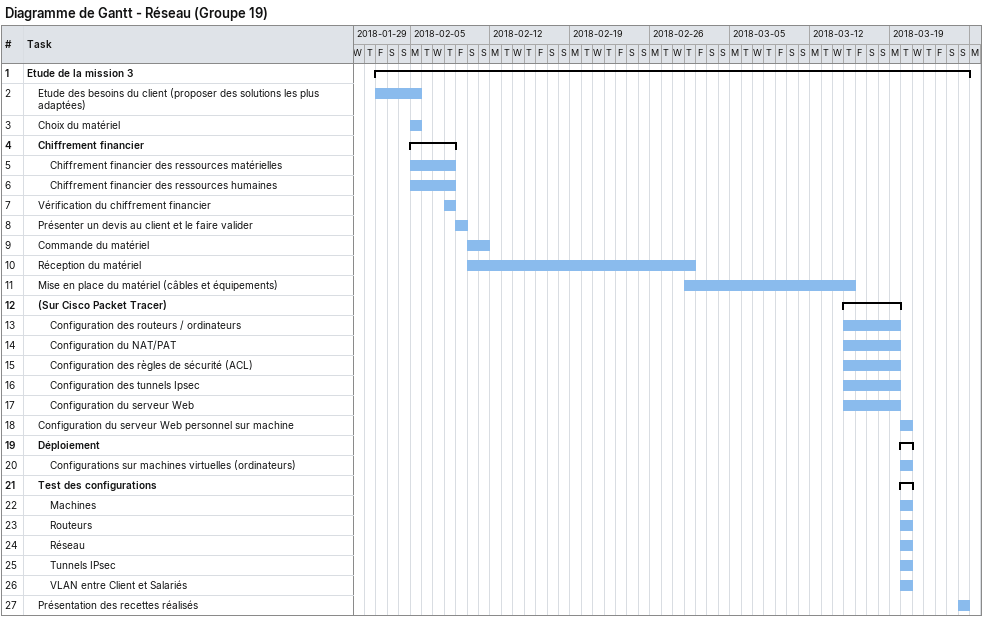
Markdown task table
Diagramme de Gantt - Réseau (Groupe 19)

| ID | Level | Task | Start | Finish |
|---|---|---|---|---|
| 1 | 1 | **Etude de la mission 3** | 2018-02-02 | 2018-03-25 |
| 2 | 2 | Etude des besoins du client (proposer des solutions les plus adaptées) | 2018-02-02 | 2018-02-05 |
| 3 | 2 | Choix du matériel | 2018-02-05 | 2018-02-05 |
| 4 | 2 | **Chiffrement financier** | 2018-02-05 | 2018-02-08 |
| 5 | 3 | Chiffrement financier des ressources matérielles | 2018-02-05 | 2018-02-08 |
| 6 | 3 | Chiffrement financier des ressources humaines | 2018-02-05 | 2018-02-08 |
| 7 | 2 | Vérification du chiffrement financier | 2018-02-08 | 2018-02-08 |
| 8 | 2 | Présenter un devis au client et le faire valider | 2018-02-09 | 2018-02-09 |
| 9 | 2 | Commande du matériel | 2018-02-10 | 2018-02-11 |
| 10 | 2 | Réception du matériel | 2018-02-10 | 2018-03-01 |
| 11 | 2 | Mise en place du matériel (câbles et équipements) | 2018-03-01 | 2018-03-15 |
| 12 | 2 | **(Sur Cisco Packet Tracer)** | 2018-03-15 | 2018-03-19 |
| 13 | 3 | Configuration des routeurs / ordinateurs | 2018-03-15 | 2018-03-19 |
| 14 | 3 | Configuration du NAT/PAT | 2018-03-15 | 2018-03-19 |
| 15 | 3 | Configuration des règles de sécurité (ACL) | 2018-03-15 | 2018-03-19 |
| 16 | 3 | Configuration des tunnels Ipsec | 2018-03-15 | 2018-03-19 |
| 17 | 3 | Configuration du serveur Web | 2018-03-15 | 2018-03-19 |
| 18 | 2 | Configuration du serveur Web personnel sur machine | 2018-03-20 | 2018-03-20 |
| 19 | 2 | **Déploiement** | 2018-03-20 | 2018-03-20 |
| 20 | 3 | Configurations sur machines virtuelles (ordinateurs) | 2018-03-20 | 2018-03-20 |
| 21 | 2 | **Test des configurations** | 2018-03-20 | 2018-03-20 |
| 22 | 3 | Machines | 2018-03-20 | 2018-03-20 |
| 23 | 3 | Routeurs | 2018-03-20 | 2018-03-20 |
| 24 | 3 | Réseau | 2018-03-20 | 2018-03-20 |
| 25 | 3 | Tunnels IPsec | 2018-03-20 | 2018-03-20 |
| 26 | 3 | VLAN entre Client et Salariés | 2018-03-20 | 2018-03-20 |
| 27 | 2 | Présentation des recettes réalisés | 2018-03-25 | 2018-03-25 |
